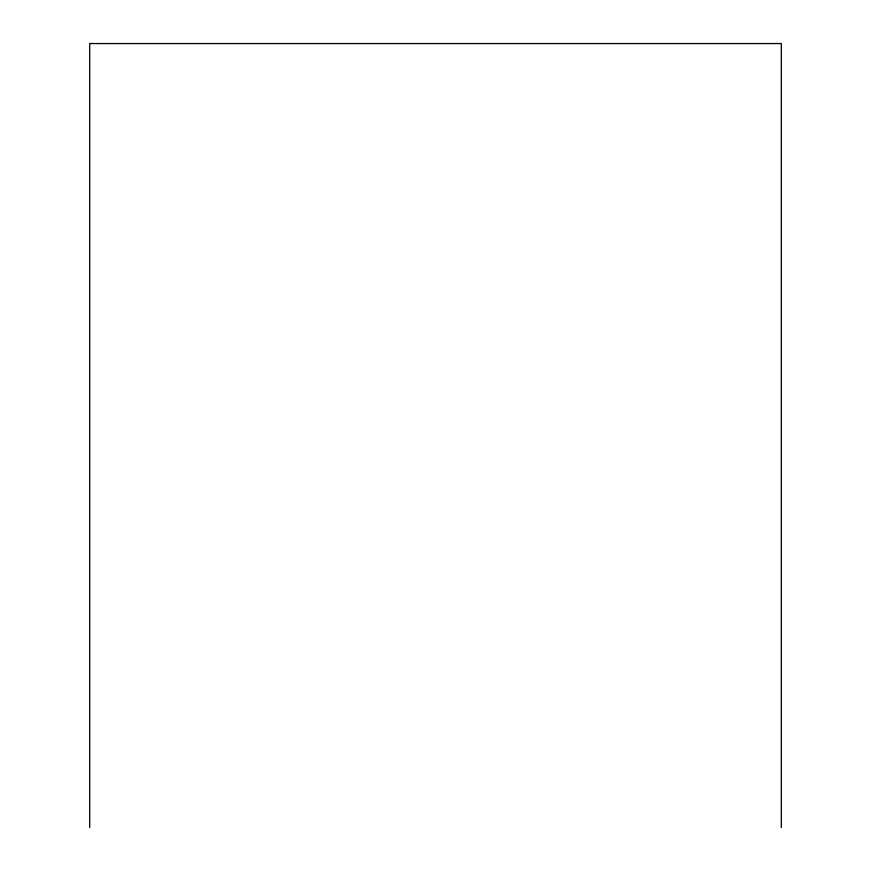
<?xml version="1.0" encoding="UTF-8"?>
<svg xmlns="http://www.w3.org/2000/svg" width="871" height="871" viewBox="0 0 871 871"><rect width="100%" height="100%" fill="white"/><g stroke="black" fill="none" stroke-linecap="round" stroke-linejoin="round"><path stroke-width="1.31" d="M781.309 827.45L781.309 43.55L89.691 43.55L89.691 827.45"/></g></svg>
